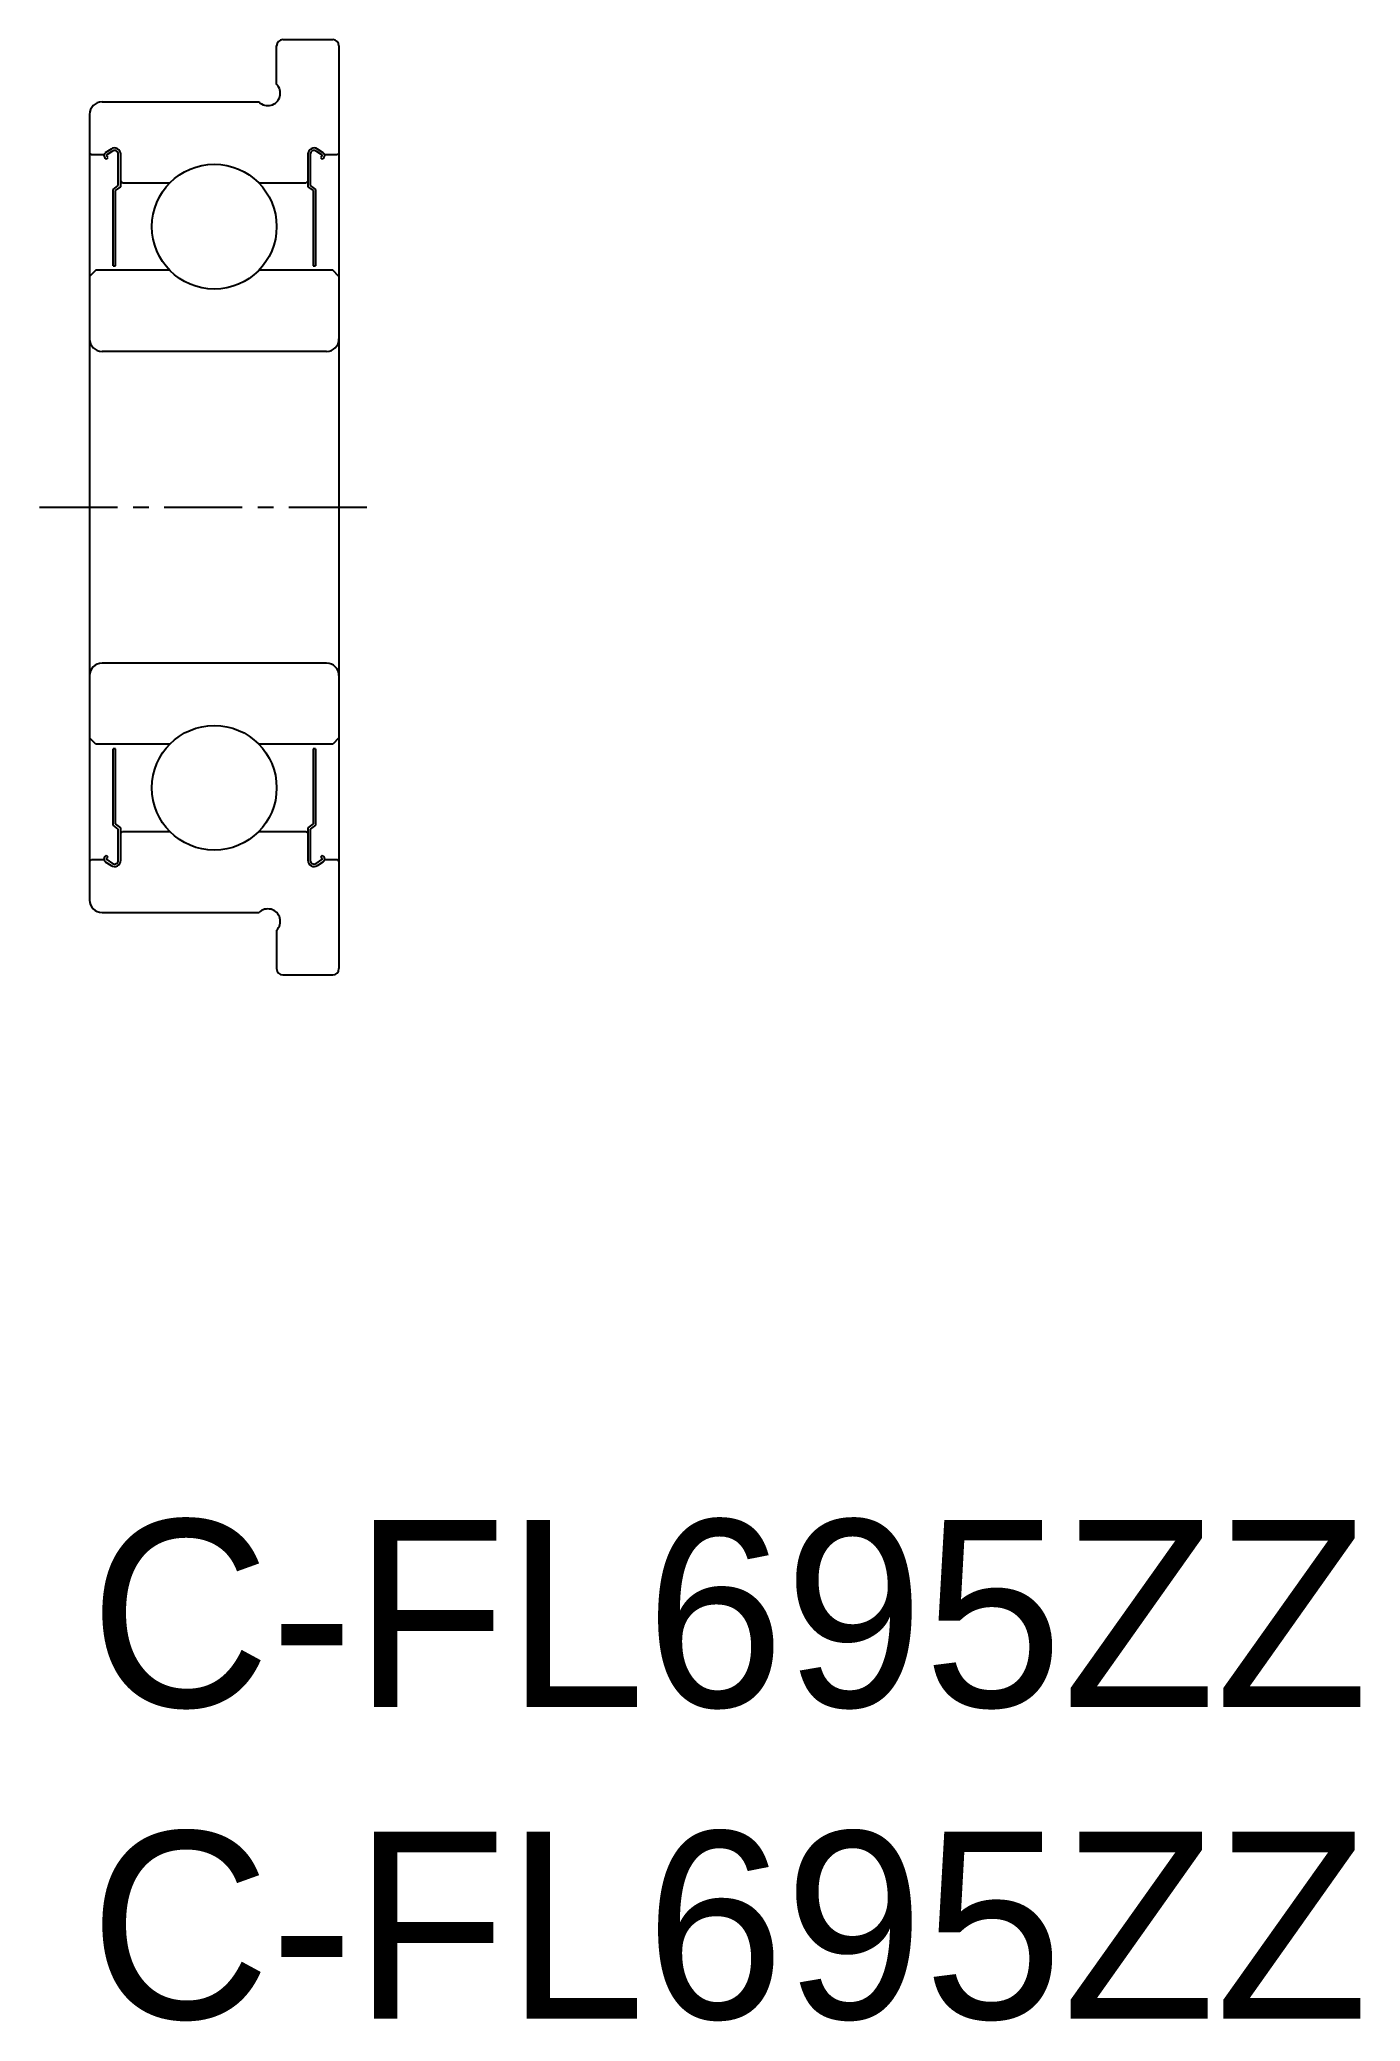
# Model space of a CAD drawing. Extents: x 8.9 to 30, y -0.5 to 31.3.
import ezdxf

# ---------------------------------------------------------------- set-up
doc = ezdxf.new("R2010")
doc.units = 0
doc.linetypes.add('CENTER', pattern=[2, 1.25, -0.25, 0.25, -0.25])
doc.layers.get('0').update_dxf_attribs({"linetype": 'CONTINUOUS'})
doc.layers.add('CENTER', color=1, linetype='CENTER')

msp = doc.modelspace()

# ---------------------------------------------------------------- linework, layer by layer
at = {"color": 7, "linetype": 'CONTINUOUS'}
for p, q in [((12.658, 30.56), (12.658, 31.178)), ((12.758, 31.278), (13.558, 31.278)), ((13.658, 31.178), (13.658, 16.378)), ((9.858, 30.278), (12.376, 30.278)), ((9.658, 30.078), (9.658, 17.478)), ((9.658, 29.458), (9.688, 29.428)), ((9.888, 29.428), (9.688, 29.428)), ((9.929, 29.36), (9.903, 29.384)), ((10.003, 29.523), (9.91, 29.462)), ((9.929, 29.36), (9.957, 29.388)), ((9.957, 29.388), (9.931, 29.413)), ((10.025, 29.49), (9.932, 29.429)), ((10.118, 28.938), (10.118, 29.44)), ((10.158, 28.918), (10.158, 29.44)), ((13.158, 29.44), (13.158, 28.918)), ((13.198, 29.44), (13.198, 28.938)), ((13.384, 29.429), (13.291, 29.49)), ((13.406, 29.462), (13.314, 29.523)), ((13.386, 29.413), (13.36, 29.388)), ((13.36, 29.388), (13.388, 29.36)), ((13.413, 29.384), (13.388, 29.36)), ((13.628, 29.428), (13.428, 29.428)), ((13.658, 29.458), (13.628, 29.428)), ((10.035, 28.876), (10.118, 28.938)), ((10.188, 28.978), (10.158, 29.007)), ((10.944, 28.978), (10.188, 28.978)), ((13.128, 28.978), (12.372, 28.978)), ((13.158, 29.007), (13.128, 28.978)), ((13.198, 28.938), (13.282, 28.876)), ((10.035, 27.65), (10.035, 28.876)), ((10.075, 28.856), (10.158, 28.918)), ((10.075, 27.65), (10.075, 28.856)), ((13.158, 28.918), (13.242, 28.856)), ((13.242, 28.856), (13.242, 27.65)), ((13.282, 28.876), (13.282, 27.65)), ((9.758, 27.578), (9.658, 27.478)), ((10.944, 27.578), (9.758, 27.578)), ((10.035, 27.65), (10.075, 27.65)), ((13.558, 27.578), (12.372, 27.578)), ((13.242, 27.65), (13.282, 27.65)), ((13.658, 27.478), (13.558, 27.578)), ((13.458, 26.278), (9.858, 26.278)), ((13.458, 21.278), (9.858, 21.278)), ((9.758, 19.978), (9.658, 20.077)), ((13.658, 20.077), (13.558, 19.978)), ((10.944, 19.978), (9.758, 19.978)), ((10.035, 18.679), (10.035, 19.905)), ((10.075, 19.905), (10.035, 19.905)), ((10.075, 18.699), (10.075, 19.905)), ((13.558, 19.978), (12.372, 19.978)), ((13.242, 19.905), (13.242, 18.699)), ((13.282, 19.905), (13.242, 19.905)), ((13.282, 19.905), (13.282, 18.679)), ((10.118, 18.617), (10.035, 18.679)), ((10.158, 18.637), (10.075, 18.699)), ((10.118, 18.115), (10.118, 18.617)), ((10.158, 18.115), (10.158, 18.637)), ((10.158, 18.548), (10.188, 18.578)), ((10.188, 18.578), (10.944, 18.578)), ((12.372, 18.578), (13.128, 18.578)), ((13.128, 18.578), (13.158, 18.548)), ((13.242, 18.699), (13.158, 18.637)), ((13.158, 18.637), (13.158, 18.115)), ((13.282, 18.679), (13.198, 18.617)), ((13.198, 18.617), (13.198, 18.115)), ((9.658, 18.098), (9.688, 18.128)), ((9.688, 18.128), (9.888, 18.128)), ((9.903, 18.171), (9.929, 18.195)), ((9.957, 18.167), (9.929, 18.195)), ((9.931, 18.142), (9.957, 18.167)), ((9.932, 18.126), (10.025, 18.065)), ((13.291, 18.065), (13.384, 18.126)), ((13.388, 18.195), (13.36, 18.167)), ((13.36, 18.167), (13.386, 18.142)), ((13.388, 18.195), (13.413, 18.171)), ((13.428, 18.128), (13.628, 18.128)), ((13.658, 18.098), (13.628, 18.128)), ((9.91, 18.093), (10.003, 18.032)), ((13.314, 18.032), (13.406, 18.093)), ((9.858, 17.278), (12.375, 17.278)), ((12.658, 16.995), (12.658, 16.378)), ((12.758, 16.278), (13.558, 16.278))]:
    msp.add_line(p, q, dxfattribs=at)
for centre in [(11.658, 28.278), (11.658, 19.278)]:
    msp.add_circle(centre, 1, dxfattribs=at)
for centre, radius, start, end in [((12.758, 31.178), 0.1, 90, 180), ((13.558, 31.178), 0.1, 0, 90), ((12.517, 30.419), 0.2, 224.9999, 45.0005), ((9.858, 30.078), 0.2, 90, 180), ((9.938, 29.42), 0.05, 123.5192, 226.0607), ((9.938, 29.42), 0.01, 123.5173, 226.0606), ((10.058, 29.44), 0.1, 0, 123.5193), ((10.058, 29.44), 0.06, 0, 123.519), ((13.258, 29.44), 0.1, 56.4807, 179.9999), ((13.258, 29.44), 0.06, 56.481, 179.9999), ((13.379, 29.42), 0.01, 313.9392, 56.4827), ((13.379, 29.42), 0.05, 313.9392, 56.4807), ((9.858, 26.478), 0.2, 180, 270), ((13.458, 26.478), 0.2, 270, 0), ((9.858, 21.078), 0.2, 90, 180), ((13.458, 21.078), 0.2, 0, 90), ((9.938, 18.135), 0.05, 133.939, 236.4802), ((9.938, 18.135), 0.01, 133.9374, 236.4796), ((13.379, 18.135), 0.01, 303.5203, 46.0625), ((13.379, 18.135), 0.05, 303.5195, 46.061), ((10.058, 18.115), 0.1, 236.4805, 0), ((10.058, 18.115), 0.06, 236.4806, 0), ((13.258, 18.115), 0.1, 180, 303.5193), ((13.258, 18.115), 0.06, 180, 303.5193), ((9.858, 17.478), 0.2, 180, 270), ((12.517, 17.136), 0.2, 314.9995, 135), ((12.758, 16.378), 0.1, 180, 270), ((13.558, 16.378), 0.1, 270, 0)]:
    msp.add_arc(centre, radius, start, end, dxfattribs=at)
at = {"layer": 'CENTER', "color": 1, "linetype": 'CENTER'}
msp.add_line((8.856, 23.778), (14.344, 23.778), dxfattribs=at)

# ---------------------------------------------------------------- texts
at = {"color": 7, "linetype": 'CONTINUOUS'}
for p in [(9.658, 4.537), (9.658, -0.463)]:
    msp.add_text('C-FL695ZZ', height=3, dxfattribs=at).set_placement(p)

doc.saveas('drawing.dxf')
